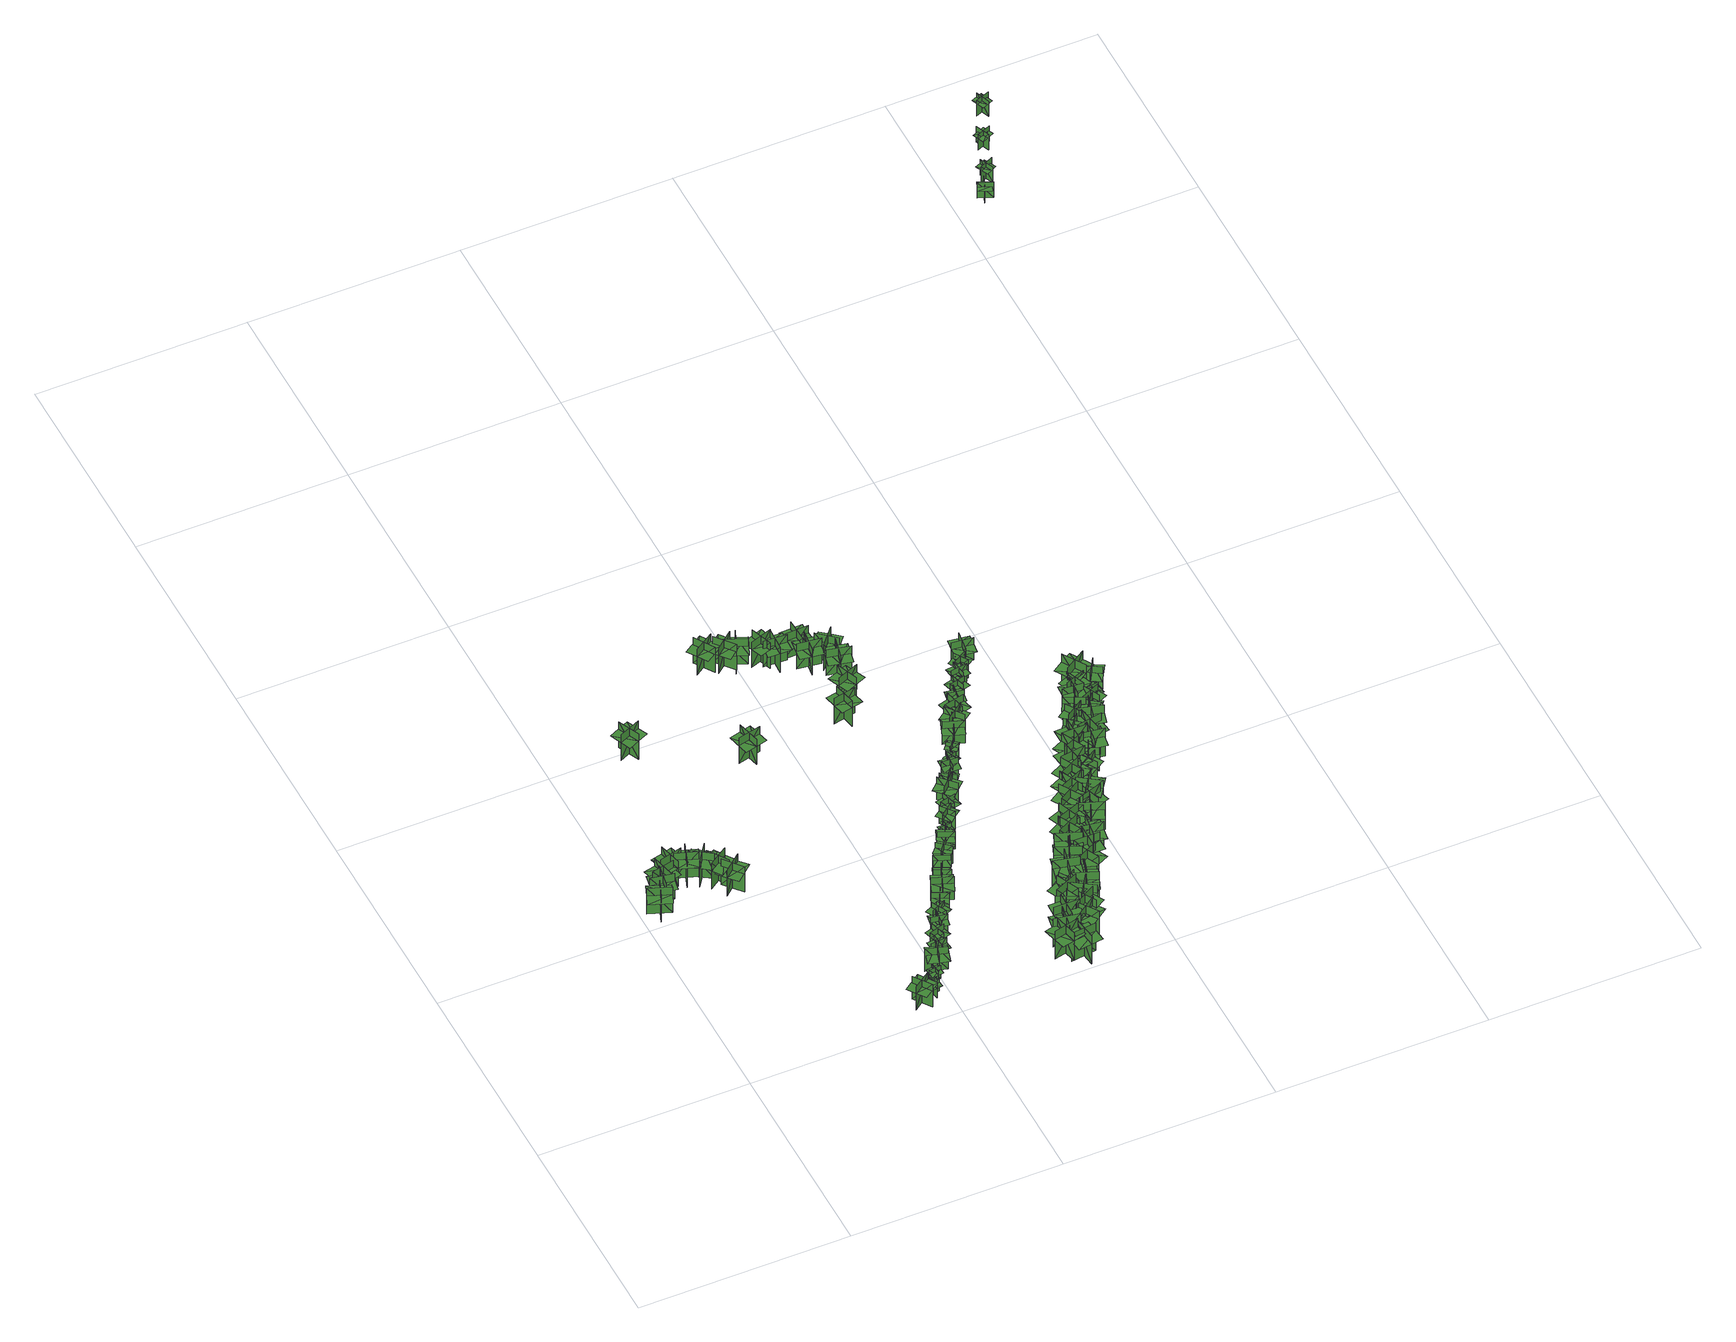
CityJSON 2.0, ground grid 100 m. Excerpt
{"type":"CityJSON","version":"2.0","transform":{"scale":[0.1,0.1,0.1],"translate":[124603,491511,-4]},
"CityObjects":{
"tree1":{"type":"SolitaryVegetationObject","geometry":[{"type":"MultiSurface","lod":"1","boundaries":[[[0,1,2]],[[0,2,3]],[[4,5,6]],[[4,6,7]],[[8,9,10]],[[8,10,11]],[[8,11,12]],[[8,12,13]]]}]},
"tree2":{"type":"SolitaryVegetationObject","geometry":[{"type":"MultiSurface","lod":"1","boundaries":[[[14,15,16]],[[14,16,17]],[[18,19,20]],[[18,20,21]],[[22,23,24]],[[22,24,25]],[[22,25,26]],[[22,26,27]]]}]},
"tree3":{"type":"SolitaryVegetationObject","geometry":[{"type":"MultiSurface","lod":"1","boundaries":[[[28,29,30]],[[28,30,31]],[[32,33,34]],[[32,34,35]],[[36,37,38]],[[36,38,39]],[[36,39,40]],[[36,40,41]]]}]},
"tree4":{"type":"SolitaryVegetationObject","geometry":[{"type":"MultiSurface","lod":"1","boundaries":[[[42,43,44]],[[42,44,45]],[[46,47,48]],[[46,48,49]],[[50,51,52]],[[50,52,53]],[[50,53,54]],[[50,54,55]]]}]},
"tree5":{"type":"SolitaryVegetationObject","geometry":[{"type":"MultiSurface","lod":"1","boundaries":[[[56,57,58]],[[56,58,59]],[[60,61,62]],[[60,62,63]],[[64,65,66]],[[64,66,67]],[[64,67,68]],[[64,68,69]]]}]},
"tree6":{"type":"SolitaryVegetationObject","geometry":[{"type":"MultiSurface","lod":"1","boundaries":[[[70,71,72]],[[70,72,73]],[[74,75,76]],[[74,76,77]],[[78,79,80]],[[78,80,81]],[[78,81,82]],[[78,82,83]]]}]},
"tree7":{"type":"SolitaryVegetationObject","geometry":[{"type":"MultiSurface","lod":"1","boundaries":[[[84,85,86]],[[84,86,87]],[[88,89,90]],[[88,90,91]],[[92,93,94]],[[92,94,95]],[[92,95,96]],[[92,96,97]]]}]},
"tree8":{"type":"SolitaryVegetationObject","geometry":[{"type":"MultiSurface","lod":"1","boundaries":[[[98,99,100]],[[98,100,101]],[[102,103,104]],[[102,104,105]],[[106,107,108]],[[106,108,109]],[[106,109,110]],[[106,110,111]]]}]},
"tree9":{"type":"SolitaryVegetationObject","geometry":[{"type":"MultiSurface","lod":"1","boundaries":[[[112,113,114]],[[112,114,115]],[[116,117,118]],[[116,118,119]],[[120,121,122]],[[120,122,123]],[[120,123,124]],[[120,124,125]]]}]},
"tree10":{"type":"SolitaryVegetationObject","geometry":[{"type":"MultiSurface","lod":"1","boundaries":[[[126,127,128]],[[126,128,129]],[[130,131,132]],[[130,132,133]],[[134,135,136]],[[134,136,137]],[[134,137,138]],[[134,138,139]]]}]},
"tree11":{"type":"SolitaryVegetationObject","geometry":[{"type":"MultiSurface","lod":"1","boundaries":[[[140,141,142]],[[140,142,143]],[[144,145,146]],[[144,146,147]],[[148,149,150]],[[148,150,151]],[[148,151,152]],[[148,152,153]]]}]},
"tree12":{"type":"SolitaryVegetationObject","geometry":[{"type":"MultiSurface","lod":"1","boundaries":[[[154,155,156]],[[154,156,157]],[[158,159,160]],[[158,160,161]],[[162,163,164]],[[162,164,165]],[[162,165,166]],[[162,166,167]]]}]},
"tree13":{"type":"SolitaryVegetationObject","geometry":[{"type":"MultiSurface","lod":"1","boundaries":[[[168,169,170]],[[168,170,171]],[[172,173,174]],[[172,174,175]],[[176,177,178]],[[176,178,179]],[[176,179,180]],[[176,180,181]]]}]},
"tree14":{"type":"SolitaryVegetationObject","geometry":[{"type":"MultiSurface","lod":"1","boundaries":[[[182,183,184]],[[182,184,185]],[[186,187,188]],[[186,188,189]],[[190,191,192]],[[190,192,193]],[[190,193,194]],[[190,194,195]]]}]},
"tree15":{"type":"SolitaryVegetationObject","geometry":[{"type":"MultiSurface","lod":"1","boundaries":[[[196,197,198]],[[196,198,199]],[[200,201,202]],[[200,202,203]],[[204,205,206]],[[204,206,207]],[[204,207,208]],[[204,208,209]]]}]},
"tree16":{"type":"SolitaryVegetationObject","geometry":[{"type":"MultiSurface","lod":"1","boundaries":[[[210,211,212]],[[210,212,213]],[[214,215,216]],[[214,216,217]],[[218,219,220]],[[218,220,221]],[[218,221,222]],[[218,222,223]]]}]},
"tree17":{"type":"SolitaryVegetationObject","geometry":[{"type":"MultiSurface","lod":"1","boundaries":[[[224,225,226]],[[224,226,227]],[[228,229,230]],[[228,230,231]],[[232,233,234]],[[232,234,235]],[[232,235,236]],[[232,236,237]]]}]},
"tree18":{"type":"SolitaryVegetationObject","geometry":[{"type":"MultiSurface","lod":"1","boundaries":[[[238,239,240]],[[238,240,241]],[[242,243,244]],[[242,244,245]],[[246,247,248]],[[246,248,249]],[[246,249,250]],[[246,250,251]]]}]},
"tree19":{"type":"SolitaryVegetationObject","geometry":[{"type":"MultiSurface","lod":"1","boundaries":[[[252,253,254]],[[252,254,255]],[[256,257,258]],[[256,258,259]],[[260,261,262]],[[260,262,263]],[[260,263,264]],[[260,264,265]]]}]},
"tree20":{"type":"SolitaryVegetationObject","geometry":[{"type":"MultiSurface","lod":"1","boundaries":[[[266,267,268]],[[266,268,269]],[[270,271,272]],[[270,272,273]],[[274,275,276]],[[274,276,277]],[[274,277,278]],[[274,278,279]]]}]},
"tree21":{"type":"SolitaryVegetationObject","geometry":[{"type":"MultiSurface","lod":"1","boundaries":[[[280,281,282]],[[280,282,283]],[[284,285,286]],[[284,286,287]],[[288,289,290]],[[288,290,291]],[[288,291,292]],[[288,292,293]]]}]},
"tree22":{"type":"SolitaryVegetationObject","geometry":[{"type":"MultiSurface","lod":"1","boundaries":[[[294,295,296]],[[294,296,297]],[[298,299,300]],[[298,300,301]],[[302,303,304]],[[302,304,305]],[[302,305,306]],[[302,306,307]]]}]},
"tree23":{"type":"SolitaryVegetationObject","geometry":[{"type":"MultiSurface","lod":"1","boundaries":[[[308,309,310]],[[308,310,311]],[[312,313,314]],[[312,314,315]],[[316,317,318]],[[316,318,319]],[[316,319,320]],[[316,320,321]]]}]},
"tree24":{"type":"SolitaryVegetationObject","geometry":[{"type":"MultiSurface","lod":"1","boundaries":[[[322,323,324]],[[322,324,325]],[[326,327,328]],[[326,328,329]],[[330,331,332]],[[330,332,333]],[[330,333,334]],[[330,334,335]]]}]},
"tree25":{"type":"SolitaryVegetationObject","geometry":[{"type":"MultiSurface","lod":"1","boundaries":[[[336,337,338]],[[336,338,339]],[[340,341,342]],[[340,342,343]],[[344,345,346]],[[344,346,347]],[[344,347,348]],[[344,348,349]]]}]},
"tree26":{"type":"SolitaryVegetationObject","geometry":[{"type":"MultiSurface","lod":"1","boundaries":[[[350,351,352]],[[350,352,353]],[[354,355,356]],[[354,356,357]],[[358,359,360]],[[358,360,361]],[[358,361,362]],[[358,362,363]]]}]},
"tree27":{"type":"SolitaryVegetationObject","geometry":[{"type":"MultiSurface","lod":"1","boundaries":[[[364,365,366]],[[364,366,367]],[[368,369,370]],[[368,370,371]],[[372,373,374]],[[372,374,375]],[[372,375,376]],[[372,376,377]]]}]},
"tree28":{"type":"SolitaryVegetationObject","geometry":[{"type":"MultiSurface","lod":"1","boundaries":[[[378,379,380]],[[378,380,381]],[[382,383,384]],[[382,384,385]],[[386,387,388]],[[386,388,389]],[[386,389,390]],[[386,390,391]]]}]},
"tree29":{"type":"SolitaryVegetationObject","geometry":[{"type":"MultiSurface","lod":"1","boundaries":[[[392,393,394]],[[392,394,395]],[[396,397,398]],[[396,398,399]],[[400,401,402]],[[400,402,403]],[[400,403,404]],[[400,404,405]]]}]},
"tree30":{"type":"SolitaryVegetationObject","geometry":[{"type":"MultiSurface","lod":"1","boundaries":[[[406,407,408]],[[406,408,409]],[[410,411,412]],[[410,412,413]],[[414,415,416]],[[414,416,417]],[[414,417,418]],[[414,418,419]]]}]},
"tree31":{"type":"SolitaryVegetationObject","geometry":[{"type":"MultiSurface","lod":"1","boundaries":[[[420,421,422]],[[420,422,423]],[[424,425,426]],[[424,426,427]],[[428,429,430]],[[428,430,431]],[[428,431,432]],[[428,432,433]]]}]},
"tree32":{"type":"SolitaryVegetationObject","geometry":[{"type":"MultiSurface","lod":"1","boundaries":[[[434,435,436]],[[434,436,437]],[[438,439,440]],[[438,440,441]],[[442,443,444]],[[442,444,445]],[[442,445,446]],[[442,446,447]]]}]},
"tree33":{"type":"SolitaryVegetationObject","geometry":[{"type":"MultiSurface","lod":"1","boundaries":[[[448,449,450]],[[448,450,451]],[[452,453,454]],[[452,454,455]],[[456,457,458]],[[456,458,459]],[[456,459,460]],[[456,460,461]]]}]},
"tree34":{"type":"SolitaryVegetationObject","geometry":[{"type":"MultiSurface","lod":"1","boundaries":[[[462,463,464]],[[462,464,465]],[[466,467,468]],[[466,468,469]],[[470,471,472]],[[470,472,473]],[[470,473,474]],[[470,474,475]]]}]},
"tree35":{"type":"SolitaryVegetationObject","geometry":[{"type":"MultiSurface","lod":"1","boundaries":[[[476,477,478]],[[476,478,479]],[[480,481,482]],[[480,482,483]],[[484,485,486]],[[484,486,487]],[[484,487,488]],[[484,488,489]]]}]},
"tree36":{"type":"SolitaryVegetationObject","geometry":[{"type":"MultiSurface","lod":"1","boundaries":[[[490,491,492]],[[490,492,493]],[[494,495,496]],[[494,496,497]],[[498,499,500]],[[498,500,501]],[[498,501,502]],[[498,502,503]]]}]},
"tree37":{"type":"SolitaryVegetationObject","geometry":[{"type":"MultiSurface","lod":"1","boundaries":[[[504,505,506]],[[504,506,507]],[[508,509,510]],[[508,510,511]],[[512,513,514]],[[512,514,515]],[[512,515,516]],[[512,516,517]]]}]},
"tree38":{"type":"SolitaryVegetationObject","geometry":[{"type":"MultiSurface","lod":"1","boundaries":[[[518,519,520]],[[518,520,521]],[[522,523,524]],[[522,524,525]],[[526,527,528]],[[526,528,529]],[[526,529,530]],[[526,530,531]]]}]},
"tree39":{"type":"SolitaryVegetationObject","geometry":[{"type":"MultiSurface","lod":"1","boundaries":[[[532,533,534]],[[532,534,535]],[[536,537,538]],[[536,538,539]],[[540,541,542]],[[540,542,543]],[[540,543,544]],[[540,544,545]]]}]},
"tree40":{"type":"SolitaryVegetationObject","geometry":[{"type":"MultiSurface","lod":"1","boundaries":[[[546,547,548]],[[546,548,549]],[[550,551,552]],[[550,552,553]],[[554,555,556]],[[554,556,557]],[[554,557,558]],[[554,558,559]]]}]},
"tree41":{"type":"SolitaryVegetationObject","geometry":[{"type":"MultiSurface","lod":"1","boundaries":[[[560,561,562]],[[560,562,563]],[[564,565,566]],[[564,566,567]],[[568,569,570]],[[568,570,571]],[[568,571,572]],[[568,572,573]]]}]},
"tree42":{"type":"SolitaryVegetationObject","geometry":[{"type":"MultiSurface","lod":"1","boundaries":[[[574,575,576]],[[574,576,577]],[[578,579,580]],[[578,580,581]],[[582,583,584]],[[582,584,585]],[[582,585,586]],[[582,586,587]]]}]},
"tree43":{"type":"SolitaryVegetationObject","geometry":[{"type":"MultiSurface","lod":"1","boundaries":[[[588,589,590]],[[588,590,591]],[[592,593,594]],[[592,594,595]],[[596,597,598]],[[596,598,599]],[[596,599,600]],[[596,600,601]]]}]},
"tree44":{"type":"SolitaryVegetationObject","geometry":[{"type":"MultiSurface","lod":"1","boundaries":[[[602,603,604]],[[602,604,605]],[[606,607,608]],[[606,608,609]],[[610,611,612]],[[610,612,613]],[[610,613,614]],[[610,614,615]]]}]},
"tree45":{"type":"SolitaryVegetationObject","geometry":[{"type":"MultiSurface","lod":"1","boundaries":[[[616,617,618]],[[616,618,619]],[[620,621,622]],[[620,622,623]],[[624,625,626]],[[624,626,627]],[[624,627,628]],[[624,628,629]]]}]},
"tree46":{"type":"SolitaryVegetationObject","geometry":[{"type":"MultiSurface","lod":"1","boundaries":[[[630,631,632]],[[630,632,633]],[[634,635,636]],[[634,636,637]],[[638,639,640]],[[638,640,641]],[[638,641,642]],[[638,642,643]]]}]},
"tree47":{"type":"SolitaryVegetationObject","geometry":[{"type":"MultiSurface","lod":"1","boundaries":[[[644,645,646]],[[644,646,647]],[[648,649,650]],[[648,650,651]],[[652,653,654]],[[652,654,655]],[[652,655,656]],[[652,656,657]]]}]},
"tree48":{"type":"SolitaryVegetationObject","geometry":[{"type":"MultiSurface","lod":"1","boundaries":[[[658,659,660]],[[658,660,661]],[[662,663,664]],[[662,664,665]],[[666,667,668]],[[666,668,669]],[[666,669,670]],[[666,670,671]]]}]},
"tree49":{"type":"SolitaryVegetationObject","geometry":[{"type":"MultiSurface","lod":"1","boundaries":[[[672,673,674]],[[672,674,675]],[[676,677,678]],[[676,678,679]],[[680,681,682]],[[680,682,683]],[[680,683,684]],[[680,684,685]]]}]},
"tree50":{"type":"SolitaryVegetationObject","geometry":[{"type":"MultiSurface","lod":"1","boundaries":[[[686,687,688]],[[686,688,689]],[[690,691,692]],[[690,692,693]],[[694,695,696]],[[694,696,697]],[[694,697,698]],[[694,698,699]]]}]},
"tree51":{"type":"SolitaryVegetationObject","geometry":[{"type":"MultiSurface","lod":"1","boundaries":[[[700,701,702]],[[700,702,703]],[[704,705,706]],[[704,706,707]],[[708,709,710]],[[708,710,711]],[[708,711,712]],[[708,712,713]]]}]},
"tree52":{"type":"SolitaryVegetationObject","geometry":[{"type":"MultiSurface","lod":"1","boundaries":[[[714,715,716]],[[714,716,717]],[[718,719,720]],[[718,720,721]],[[722,723,724]],[[722,724,725]],[[722,725,726]],[[722,726,727]]]}]},
"tree53":{"type":"SolitaryVegetationObject","geometry":[{"type":"MultiSurface","lod":"1","boundaries":[[[728,729,730]],[[728,730,731]],[[732,733,734]],[[732,734,735]],[[736,737,738]],[[736,738,739]],[[736,739,740]],[[736,740,741]]]}]},
"tree54":{"type":"SolitaryVegetationObject","geometry":[{"type":"MultiSurface","lod":"1","boundaries":[[[742,743,744]],[[742,744,745]],[[746,747,748]],[[746,748,749]],[[750,751,752]],[[750,752,753]],[[750,753,754]],[[750,754,755]]]}]},
"tree55":{"type":"SolitaryVegetationObject","geometry":[{"type":"MultiSurface","lod":"1","boundaries":[[[756,757,758]],[[756,758,759]],[[760,761,762]],[[760,762,763]],[[764,765,766]],[[764,766,767]],[[764,767,768]],[[764,768,769]]]}]},
"tree56":{"type":"SolitaryVegetationObject","geometry":[{"type":"MultiSurface","lod":"1","boundaries":[[[770,771,772]],[[770,772,773]],[[774,775,776]],[[774,776,777]],[[778,779,780]],[[778,780,781]],[[778,781,782]],[[778,782,783]]]}]},
"tree57":{"type":"SolitaryVegetationObject","geometry":[{"type":"MultiSurface","lod":"1","boundaries":[[[784,785,786]],[[784,786,787]],[[788,789,790]],[[788,790,791]],[[792,793,794]],[[792,794,795]],[[792,795,796]],[[792,796,797]]]}]},
"tree58":{"type":"SolitaryVegetationObject","geometry":[{"type":"MultiSurface","lod":"1","boundaries":[[[798,799,800]],[[798,800,801]],[[802,803,804]],[[802,804,805]],[[806,807,808]],[[806,808,809]],[[806,809,810]],[[806,810,811]]]}]},
"tree59":{"type":"SolitaryVegetationObject","geometry":[{"type":"MultiSurface","lod":"1","boundaries":[[[812,813,814]],[[812,814,815]],[[816,817,818]],[[816,818,819]],[[820,821,822]],[[820,822,823]],[[820,823,824]],[[820,824,825]]]}]},
"tree60":{"type":"SolitaryVegetationObject","geometry":[{"type":"MultiSurface","lod":"1","boundaries":[[[826,827,828]],[[826,828,829]],[[830,831,832]],[[830,832,833]],[[834,835,836]],[[834,836,837]],[[834,837,838]],[[834,838,839]]]}]},
"tree61":{"type":"SolitaryVegetationObject","geometry":[{"type":"MultiSurface","lod":"1","boundaries":[[[840,841,842]],[[840,842,843]],[[844,845,846]],[[844,846,847]],[[848,849,850]],[[848,850,851]],[[848,851,852]],[[848,852,853]]]}]},
"tree62":{"type":"SolitaryVegetationObject","geometry":[{"type":"MultiSurface","lod":"1","boundaries":[[[854,855,856]],[[854,856,857]],[[858,859,860]],[[858,860,861]],[[862,863,864]],[[862,864,865]],[[862,865,866]],[[862,866,867]]]}]},
"tree63":{"type":"SolitaryVegetationObject","geometry":[{"type":"MultiSurface","lod":"1","boundaries":[[[868,869,870]],[[868,870,871]],[[872,873,874]],[[872,874,875]],[[876,877,878]],[[876,878,879]],[[876,879,880]],[[876,880,881]]]}]},
"tree64":{"type":"SolitaryVegetationObject","geometry":[{"type":"MultiSurface","lod":"1","boundaries":[[[882,883,884]],[[882,884,885]],[[886,887,888]],[[886,888,889]],[[890,891,892]],[[890,892,893]],[[890,893,894]],[[890,894,895]]]}]},
"tree65":{"type":"SolitaryVegetationObject","geometry":[{"type":"MultiSurface","lod":"1","boundaries":[[[896,897,898]],[[896,898,899]],[[900,901,902]],[[900,902,903]],[[904,905,906]],[[904,906,907]],[[904,907,908]],[[904,908,909]]]}]},
"tree66":{"type":"SolitaryVegetationObject","geometry":[{"type":"MultiSurface","lod":"1","boundaries":[[[910,911,912]],[[910,912,913]],[[914,915,916]],[[914,916,917]],[[918,919,920]],[[918,920,921]],[[918,921,922]],[[918,922,923]]]}]},
"tree67":{"type":"SolitaryVegetationObject","geometry":[{"type":"MultiSurface","lod":"1","boundaries":[[[924,925,926]],[[924,926,927]],[[928,929,930]],[[928,930,931]],[[932,933,934]],[[932,934,935]],[[932,935,936]],[[932,936,937]]]}]},
"tree68":{"type":"SolitaryVegetationObject","geometry":[{"type":"MultiSurface","lod":"1","boundaries":[[[938,939,940]],[[938,940,941]],[[942,943,944]],[[942,944,945]],[[946,947,948]],[[946,948,949]],[[946,949,950]],[[946,950,951]]]}]},
"tree69":{"type":"SolitaryVegetationObject","geometry":[{"type":"MultiSurface","lod":"1","boundaries":[[[952,953,954]],[[952,954,955]],[[956,957,958]],[[956,958,959]],[[960,961,962]],[[960,962,963]],[[960,963,964]],[[960,964,965]]]}]},
"tree70":{"type":"SolitaryVegetationObject","geometry":[{"type":"MultiSurface","lod":"1","boundaries":[[[966,967,968]],[[966,968,969]],[[970,971,972]],[[970,972,973]],[[974,975,976]],[[974,976,977]],[[974,977,978]],[[974,978,979]]]}]},
"tree71":{"type":"SolitaryVegetationObject","geometry":[{"type":"MultiSurface","lod":"1","boundaries":[[[980,981,982]],[[980,982,983]],[[984,985,986]],[[984,986,987]],[[988,989,990]],[[988,990,991]],[[988,991,992]],[[988,992,993]]]}]},
"tree72":{"type":"SolitaryVegetationObject","geometry":[{"type":"MultiSurface","lod":"1","boundaries":[[[994,995,996]],[[994,996,997]],[[998,999,1000]],[[998,1000,1001]],[[1002,1003,1004]],[[1002,1004,1005]],[[1002,1005,1006]],[[1002,1006,1007]]]}]},
"tree73":{"type":"SolitaryVegetationObject","geometry":[{"type":"MultiSurface","lod":"1","boundaries":[[[1008,1009,1010]],[[1008,1010,1011]],[[1012,1013,1014]],[[1012,1014,1015]],[[1016,1017,1018]],[[1016,1018,1019]],[[1016,1019,1020]],[[1016,1020,1021]]]}]},
"tree74":{"type":"SolitaryVegetationObject","geometry":[{"type":"MultiSurface","lod":"1","boundaries":[[[1022,1023,1024]],[[1022,1024,1025]],[[1026,1027,1028]],[[1026,1028,1029]],[[1030,1031,1032]],[[1030,1032,1033]],[[1030,1033,1034]],[[1030,1034,1035]]]}]},
"tree75":{"type":"SolitaryVegetationObject","geometry":[{"type":"MultiSurface","lod":"1","boundaries":[[[1036,1037,1038]],[[1036,1038,1039]],[[1040,1041,1042]],[[1040,1042,1043]],[[1044,1045,1046]],[[1044,1046,1047]],[[1044,1047,1048]],[[1044,1048,1049]]]}]},
"tree76":{"type":"SolitaryVegetationObject","geometry":[{"type":"MultiSurface","lod":"1","boundaries":[[[1050,1051,1052]],[[1050,1052,1053]],[[1054,1055,1056]],[[1054,1056,1057]],[[1058,1059,1060]],[[1058,1060,1061]],[[1058,1061,1062]],[[1058,1062,1063]]]}]},
"tree77":{"type":"SolitaryVegetationObject","geometry":[{"type":"MultiSurface","lod":"1","boundaries":[[[1064,1065,1066]],[[1064,1066,1067]],[[1068,1069,1070]],[[1068,1070,1071]],[[1072,1073,1074]],[[1072,1074,1075]],[[1072,1075,1076]],[[1072,1076,1077]]]}]},
"tree78":{"type":"SolitaryVegetationObject","geometry":[{"type":"MultiSurface","lod":"1","boundaries":[[[1078,1079,1080]],[[1078,1080,1081]],[[1082,1083,1084]],[[1082,1084,1085]],[[1086,1087,1088]],[[1086,1088,1089]],[[1086,1089,1090]],[[1086,1090,1091]]]}]},
"tree79":{"type":"SolitaryVegetationObject","geometry":[{"type":"MultiSurface","lod":"1","boundaries":[[[1092,1093,1094]],[[1092,1094,1095]],[[1096,1097,1098]],[[1096,1098,1099]],[[1100,1101,1102]],[[1100,1102,1103]],[[1100,1103,1104]],[[1100,1104,1105]]]}]},
"tree80":{"type":"SolitaryVegetationObject","geometry":[{"type":"MultiSurface","lod":"1","boundaries":[[[1106,1107,1108]],[[1106,1108,1109]],[[1110,1111,1112]],[[1110,1112,1113]],[[1114,1115,1116]],[[1114,1116,1117]],[[1114,1117,1118]],[[1114,1118,1119]]]}]},
"tree81":{"type":"SolitaryVegetationObject","geometry":[{"type":"MultiSurface","lod":"1","boundaries":[[[1120,1121,1122]],[[1120,1122,1123]],[[1124,1125,1126]],[[1124,1126,1127]],[[1128,1129,1130]],[[1128,1130,1131]],[[1128,1131,1132]],[[1128,1132,1133]]]}]},
"tree82":{"type":"SolitaryVegetationObject","geometry":[{"type":"MultiSurface","lod":"1","boundaries":[[[1134,1135,1136]],[[1134,1136,1137]],[[1138,1139,1140]],[[1138,1140,1141]],[[1142,1143,1144]],[[1142,1144,1145]],[[1142,1145,1146]],[[1142,1146,1147]]]}]},
"tree83":{"type":"SolitaryVegetationObject","geometry":[{"type":"MultiSurface","lod":"1","boundaries":[[[1148,1149,1150]],[[1148,1150,1151]],[[1152,1153,1154]],[[1152,1154,1155]],[[1156,1157,1158]],[[1156,1158,1159]],[[1156,1159,1160]],[[1156,1160,1161]]]}]},
"tree84":{"type":"SolitaryVegetationObject","geometry":[{"type":"MultiSurface","lod":"1","boundaries":[[[1162,1163,1164]],[[1162,1164,1165]],[[1166,1167,1168]],[[1166,1168,1169]],[[1170,1171,1172]],[[1170,1172,1173]],[[1170,1173,1174]],[[1170,1174,1175]]]}]},
"tree85":{"type":"SolitaryVegetationObject","geometry":[{"type":"MultiSurface","lod":"1","boundaries":[[[1176,1177,1178]],[[1176,1178,1179]],[[1180,1181,1182]],[[1180,1182,1183]],[[1184,1185,1186]],[[1184,1186,1187]],[[1184,1187,1188]],[[1184,1188,1189]]]}]},
"tree86":{"type":"SolitaryVegetationObject","geometry":[{"type":"MultiSurface","lod":"1","boundaries":[[[1190,1191,1192]],[[1190,1192,1193]],[[1194,1195,1196]],[[1194,1196,1197]],[[1198,1199,1200]],[[1198,1200,1201]],[[1198,1201,1202]],[[1198,1202,1203]]]}]},
"tree87":{"type":"SolitaryVegetationObject","geometry":[{"type":"MultiSurface","lod":"1","boundaries":[[[1204,1205,1206]],[[1204,1206,1207]],[[1208,1209,1210]],[[1208,1210,1211]],[[1212,1213,1214]],[[1212,1214,1215]],[[1212,1215,1216]],[[1212,1216,1217]]]}]},
"tree88":{"type":"SolitaryVegetationObject","geometry":[{"type":"MultiSurface","lod":"1","boundaries":[[[1218,1219,1220]],[[1218,1220,1221]],[[1222,1223,1224]],[[1222,1224,1225]],[[1226,1227,1228]],[[1226,1228,1229]],[[1226,1229,1230]],[[1226,1230,1231]]]}]},
"tree89":{"type":"SolitaryVegetationObject","geometry":[{"type":"MultiSurface","lod":"1","boundaries":[[[1232,1233,1234]],[[1232,1234,1235]],[[1236,1237,1238]],[[1236,1238,1239]],[[1240,1241,1242]],[[1240,1242,1243]],[[1240,1243,1244]],[[1240,1244,1245]]]}]},
"tree90":{"type":"SolitaryVegetationObject","geometry":[{"type":"MultiSurface","lod":"1","boundaries":[[[1246,1247,1248]],[[1246,1248,1249]],[[1250,1251,1252]],[[1250,1252,1253]],[[1254,1255,1256]],[[1254,1256,1257]],[[1254,1257,1258]],[[1254,1258,1259]]]}]},
"tree91":{"type":"SolitaryVegetationObject","geometry":[{"type":"MultiSurface","lod":"1","boundaries":[[[1260,1261,1262]],[[1260,1262,1263]],[[1264,1265,1266]],[[1264,1266,1267]],[[1268,1269,1270]],[[1268,1270,1271]],[[1268,1271,1272]],[[1268,1272,1273]]]}]},
"tree92":{"type":"SolitaryVegetationObject","geometry":[{"type":"MultiSurface","lod":"1","boundaries":[[[1274,1275,1276]],[[1274,1276,1277]],[[1278,1279,1280]],[[1278,1280,1281]],[[1282,1283,1284]],[[1282,1284,1285]],[[1282,1285,1286]],[[1282,1286,1287]]]}]},
"tree93":{"type":"SolitaryVegetationObject","geometry":[{"type":"MultiSurface","lod":"1","boundaries":[[[1288,1289,1290]],[[1288,1290,1291]],[[1292,1293,1294]],[[1292,1294,1295]],[[1296,1297,1298]],[[1296,1298,1299]],[[1296,1299,1300]],[[1296,1300,1301]]]}]},
"tree94":{"type":"SolitaryVegetationObject","geometry":[{"type":"MultiSurface","lod":"1","boundaries":[[[1302,1303,1304]],[[1302,1304,1305]],[[1306,1307,1308]],[[1306,1308,1309]],[[1310,1311,1312]],[[1310,1312,1313]],[[1310,1313,1314]],[[1310,1314,1315]]]}]},
"tree95":{"type":"SolitaryVegetationObject","geometry":[{"type":"MultiSurface","lod":"1","boundaries":[[[1316,1317,1318]],[[1316,1318,1319]],[[1320,1321,1322]],[[1320,1322,1323]],[[1324,1325,1326]],[[1324,1326,1327]],[[1324,1327,1328]],[[1324,1328,1329]]]}]},
"tree96":{"type":"SolitaryVegetationObject","geometry":[{"type":"MultiSurface","lod":"1","boundaries":[[[1330,1331,1332]],[[1330,1332,1333]],[[1334,1335,1336]],[[1334,1336,1337]],[[1338,1339,1340]],[[1338,1340,1341]],[[1338,1341,1342]],[[1338,1342,1343]]]}]},
"tree97":{"type":"SolitaryVegetationObject","geometry":[{"type":"MultiSurface","lod":"1","boundaries":[[[1344,1345,1346]],[[1344,1346,1347]],[[1348,1349,1350]],[[1348,1350,1351]],[[1352,1353,1354]],[[1352,1354,1355]],[[1352,1356,1357]],[[1352,1357,1353]]]}]},
"tree98":{"type":"SolitaryVegetationObject","geometry":[{"type":"MultiSurface","lod":"1","boundaries":[[[1358,1359,1360]],[[1358,1360,1361]],[[1362,1363,1364]],[[1362,1364,1365]],[[1366,1367,1368]],[[1366,1368,1369]],[[1366,1370,1371]],[[1366,1371,1367]]]}]},
"tree99":{"type":"SolitaryVegetationObject","geometry":[{"type":"MultiSurface","lod":"1","boundaries":[[[1372,1373,1374]],[[1372,1374,1375]],[[1376,1377,1378]],[[1376,1378,1379]],[[1380,1381,1382]],[[1380,1382,1383]],[[1380,1384,1385]],[[1380,1385,1381]]]}]},
"tree100":{"type":"SolitaryVegetationObject","geometry":[{"type":"MultiSurface","lod":"1","boundaries":[[[1386,1387,1388]],[[1386,1388,1389]],[[1390,1391,1392]],[[1390,1392,1393]],[[1394,1395,1396]],[[1394,1396,1397]],[[1394,1398,1399]],[[1394,1399,1395]]]}]}
},
"vertices":[
[61,1015,23],[102,1118,23],[102,1118,177],[61,1015,177],[129,1044,23],[26,1084,23],[26,1084,177],[129,1044,177],[129,1044,134],[149,1095,134],[46,1136,134],[26,1084,134],[5,1033,134],[108,992,134],
[111,1071,24],[131,1180,24],[131,1180,178],[111,1071,178],[172,1112,24],[63,1132,24],[63,1132,178],[172,1112,178],[172,1112,135],[182,1167,135],[73,1187,135],[63,1132,135],[53,1078,135],[162,1058,135],
[158,1122,24],[133,1230,24],[133,1230,178],[158,1122,178],[198,1185,24],[90,1160,24],[90,1160,178],[198,1185,178],[198,1185,135],[185,1238,135],[77,1214,135],[90,1160,135],[102,1106,135],[210,1131,135],
[151,1208,26],[258,1236,26],[258,1236,180],[151,1208,180],[215,1170,26],[187,1277,26],[187,1277,180],[215,1170,180],[215,1170,137],[268,1184,137],[240,1291,137],[187,1277,137],[133,1263,137],[161,1156,137],
[285,1254,25],[249,1150,25],[249,1150,178],[285,1254,178],[219,1222,25],[323,1186,25],[323,1186,178],[219,1222,178],[219,1222,135],[201,1170,135],[305,1134,135],[323,1186,135],[341,1239,135],[237,1275,135],
[374,1149,24],[282,1212,24],[282,1212,178],[374,1149,178],[361,1222,24],[298,1131,24],[298,1131,178],[361,1222,178],[361,1222,135],[315,1253,135],[252,1162,135],[298,1131,135],[343,1099,135],[406,1190,135],
[416,1090,21],[355,1182,21],[355,1182,175],[416,1090,175],[431,1162,21],[339,1101,21],[339,1101,175],[431,1162,175],[431,1162,132],[400,1208,132],[308,1147,132],[339,1101,132],[369,1055,132],[461,1116,132],
[388,1109,20],[460,1025,20],[460,1025,174],[388,1109,174],[382,1036,20],[465,1108,20],[465,1108,174],[382,1036,174],[382,1036,131],[418,994,131],[502,1066,131],[465,1108,131],[429,1150,131],[346,1078,131],
[820,123,47],[878,42,47],[878,42,185],[820,123,185],[809,57,47],[890,116,47],[890,116,185],[809,57,185],[809,57,147],[838,17,147],[919,75,147],[890,116,147],[861,156,147],[780,98,147],
[911,138,48],[919,83,48],[919,83,125],[911,138,125],[889,108,48],[944,116,48],[944,116,125],[889,108,125],[889,108,104],[893,81,104],[947,88,104],[944,116,104],[940,143,104],[885,136,104],
[316,1948,30],[417,1993,30],[417,1993,184],[316,1948,184],[385,1921,30],[339,2022,30],[339,2022,184],[385,1921,184],[385,1921,141],[435,1944,141],[390,2045,141],[339,2022,141],[289,1999,141],[334,1898,141],
[958,153,49],[952,208,49],[952,208,126],[958,153,126],[981,181,49],[926,176,49],[926,176,126],[981,181,126],[981,181,105],[979,209,105],[924,203,105],[926,176,105],[929,148,105],[984,154,105],
[1034,218,47],[939,247,47],[939,247,185],[1034,218,185],[1003,276,47],[975,181,47],[975,181,185],[1003,276,185],[1003,276,146],[956,291,146],[927,196,146],[975,181,146],[1022,167,146],[1051,262,146],
[1022,328,47],[1027,251,47],[1027,251,155],[1022,328,155],[988,290,47],[1065,295,47],[1065,295,155],[988,290,155],[988,290,125],[990,251,125],[1067,256,125],[1065,295,125],[1062,333,125],[985,328,125],
[1087,373,46],[1013,350,46],[1013,350,154],[1087,373,154],[1042,397,46],[1064,323,46],[1064,323,154],[1042,397,154],[1042,397,124],[1005,386,124],[1027,312,124],[1064,323,124],[1101,334,124],[1079,408,124],
[1053,433,45],[1129,422,45],[1129,422,153],[1053,433,153],[1083,391,45],[1094,468,45],[1094,468,153],[1083,391,153],[1083,391,123],[1122,386,123],[1133,463,123],[1094,468,123],[1056,474,123],[1045,397,123],
[1097,514,45],[1132,445,45],[1132,445,152],[1097,514,152],[1081,465,45],[1150,500,45],[1150,500,152],[1081,465,152],[1081,465,122],[1099,431,122],[1168,466,122],[1150,500,122],[1132,535,122],[1063,500,122],
[1168,581,45],[1133,512,45],[1133,512,153],[1168,581,153],[1119,565,45],[1188,530,45],[1188,530,153],[1119,565,153],[1119,565,123],[1102,531,123],[1171,496,123],[1188,530,123],[1206,565,123],[1137,600,123],
[763,1721,26],[871,1747,26],[871,1747,180],[763,1721,180],[826,1682,26],[800,1790,26],[800,1790,180],[826,1682,180],[826,1682,137],[879,1695,137],[854,1803,137],[800,1790,137],[746,1777,137],[772,1669,137],
[1204,647,44],[1167,554,44],[1167,554,182],[1204,647,182],[1143,621,44],[1236,584,44],[1236,584,182],[1143,621,182],[1143,621,144],[1125,575,144],[1217,538,144],[1236,584,144],[1254,630,144],[1162,667,144],
[1185,684,45],[1257,654,45],[1257,654,153],[1185,684,153],[1204,636,45],[1234,708,45],[1234,708,153],[1204,636,153],[1204,636,122],[1240,621,122],[1270,693,122],[1234,708,122],[1198,723,122],[1169,651,122],
[1290,732,45],[1219,764,45],[1219,764,153],[1290,732,153],[1272,780,45],[1240,710,45],[1240,710,153],[1272,780,153],[1272,780,123],[1237,797,123],[1204,726,123],[1240,710,123],[1275,694,123],[1307,764,123],
[1314,834,44],[1265,774,44],[1265,774,151],[1314,834,151],[1263,829,44],[1322,780,44],[1322,780,151],[1263,829,151],[1263,829,121],[1238,800,121],[1298,750,121],[1322,780,121],[1347,810,121],[1287,859,121],
[842,2346,24],[902,2253,24],[902,2253,178],[842,2346,178],[826,2274,24],[919,2334,24],[919,2334,178],[826,2274,178],[826,2274,135],[856,2227,135],[949,2287,135],[919,2334,135],[889,2380,135],[796,2320,135],
[1478,91,31],[1597,119,31],[1597,119,200],[1478,91,200],[1547,48,31],[1519,166,31],[1519,166,200],[1547,48,200],[1547,48,152],[1607,63,152],[1578,181,152],[1519,166,152],[1460,152,152],[1488,34,152],
[1296,881,44],[1367,852,44],[1367,852,152],[1296,881,152],[1315,834,44],[1345,905,44],[1345,905,152],[1315,834,152],[1315,834,122],[1351,819,122],[1381,891,122],[1345,905,122],[1309,920,122],[1279,848,122],
[1502,162,28],[1622,141,28],[1622,141,198],[1502,162,198],[1548,95,28],[1569,215,28],[1569,215,198],[1548,95,198],[1548,95,150],[1608,85,150],[1629,204,150],[1569,215,150],[1509,226,150],[1488,106,150],
[1614,18,10],[1599,139,10],[1599,139,179],[1614,18,179],[1664,82,10],[1544,67,10],[1544,67,179],[1664,82,179],[1664,82,132],[1657,142,132],[1536,127,132],[1544,67,132],[1551,6,132],[1672,22,132],
[920,2316,23],[991,2231,23],[991,2231,177],[920,2316,177],[913,2243,23],[998,2313,23],[998,2313,177],[913,2243,177],[913,2243,134],[949,2200,134],[1034,2271,134],[998,2313,134],[963,2356,134],[878,2285,134],
[1387,931,45],[1332,928,45],[1332,928,122],[1387,931,122],[1360,955,45],[1362,900,45],[1362,900,122],[1360,955,122],[1360,955,100],[1332,954,100],[1335,899,100],[1362,900,100],[1390,902,100],[1387,957,100],
[1592,279,31],[1590,157,31],[1590,157,200],[1592,279,200],[1533,223,31],[1655,221,31],[1655,221,200],[1533,223,200],[1533,223,153],[1532,162,153],[1654,160,153],[1655,221,153],[1656,282,153],[1535,284,153],
[1050,2241,23],[948,2284,23],[948,2284,177],[1050,2241,177],[1023,2309,23],[979,2208,23],[979,2208,177],[1023,2309,177],[1023,2309,134],[972,2331,134],[928,2229,134],[979,2208,134],[1030,2186,134],[1074,2288,134],
[1422,1013,43],[1362,964,43],[1362,964,151],[1422,1013,151],[1371,1019,43],[1419,959,43],[1419,959,151],[1371,1019,151],[1371,1019,121],[1341,995,121],[1389,934,121],[1419,959,121],[1450,983,121],[1401,1043,121],
[1642,325,33],[1597,236,33],[1597,236,172],[1642,325,172],[1579,305,33],[1668,260,33],[1668,260,172],[1579,305,172],[1579,305,133],[1557,260,133],[1646,216,133],[1668,260,133],[1690,305,133],[1601,349,133],
[1635,237,10],[1706,138,10],[1706,138,180],[1635,237,180],[1622,157,10],[1721,228,10],[1721,228,180],[1622,157,180],[1622,157,132],[1658,108,132],[1756,179,132],[1721,228,132],[1685,278,132],[1586,206,132],
[1462,1055,43],[1386,1037,43],[1386,1037,150],[1462,1055,150],[1418,1082,43],[1436,1007,43],[1436,1007,150],[1418,1082,150],[1418,1082,120],[1380,1073,120],[1398,998,120],[1436,1007,120],[1474,1016,120],[1456,1091,120],
[1701,359,32],[1589,309,32],[1589,309,202],[1701,359,202],[1625,388,32],[1675,277,32],[1675,277,202],[1625,388,202],[1625,388,154],[1570,364,154],[1619,253,154],[1675,277,154],[1730,302,154],[1681,413,154],
[1723,203,12],[1661,308,12],[1661,308,181],[1723,203,181],[1743,281,12],[1638,219,12],[1638,219,181],[1743,281,181],[1743,281,134],[1712,334,134],[1607,272,134],[1638,219,134],[1669,167,134],[1774,229,134],
[1088,2281,22],[1125,2177,22],[1125,2177,176],[1088,2281,176],[1056,2215,22],[1160,2252,22],[1160,2252,176],[1056,2215,176],[1056,2215,133],[1075,2163,133],[1179,2200,133],[1160,2252,133],[1142,2304,133],[1037,2267,133],
[1425,1085,41],[1497,1154,41],[1497,1154,179],[1425,1085,179],[1491,1083,41],[1423,1155,41],[1423,1155,179],[1491,1083,179],[1491,1083,140],[1527,1117,140],[1459,1189,140],[1423,1155,140],[1387,1120,140],[1456,1049,140],
[1718,414,33],[1636,358,33],[1636,358,171],[1718,414,171],[1653,427,33],[1709,344,33],[1709,344,171],[1653,427,171],[1653,427,133],[1612,399,133],[1668,316,133],[1709,344,133],[1750,372,133],[1694,455,133],
[1764,280,13],[1663,347,13],[1663,347,182],[1764,280,182],[1749,359,13],[1681,258,13],[1681,258,182],[1749,359,182],[1749,359,135],[1698,393,135],[1631,291,135],[1681,258,135],[1732,224,135],[1799,326,135],
[1156,2247,22],[1152,2137,22],[1152,2137,176],[1156,2247,176],[1102,2198,22],[1212,2193,22],[1212,2193,176],[1102,2198,176],[1102,2198,133],[1099,2142,133],[1210,2138,133],[1212,2193,133],[1214,2248,133],[1104,2253,133],
[1273,1830,16],[1295,1722,16],[1295,1722,170],[1273,1830,170],[1232,1769,16],[1340,1791,16],[1340,1791,170],[1232,1769,170],[1232,1769,127],[1243,1715,127],[1351,1737,127],[1340,1791,127],[1330,1845,127],[1221,1824,127],
[1520,1154,41],[1455,1197,41],[1455,1197,149],[1520,1154,149],[1510,1205,41],[1467,1140,41],[1467,1140,149],[1510,1205,149],[1510,1205,118],[1478,1226,118],[1435,1162,118],[1467,1140,118],[1499,1119,118],[1542,1183,118],
[1765,448,29],[1646,477,29],[1646,477,198],[1765,448,198],[1723,518,29],[1694,399,29],[1694,399,198],[1723,518,198],[1723,518,151],[1664,532,151],[1635,414,151],[1694,399,151],[1753,385,151],[1782,503,151],
[1734,318,12],[1778,431,12],[1778,431,181],[1734,318,181],[1808,350,12],[1695,394,12],[1695,394,181],[1808,350,181],[1808,350,134],[1830,407,134],[1717,451,134],[1695,394,134],[1673,337,134],[1786,293,134],
[1726,474,25],[1772,586,25],[1772,586,194],[1726,474,194],[1801,505,25],[1688,551,25],[1688,551,194],[1801,505,194],[1801,505,146],[1824,561,146],[1711,607,146],[1688,551,146],[1665,495,146],[1778,448,146],
[1527,1212,42],[1534,1289,42],[1534,1289,149],[1527,1212,149],[1567,1245,42],[1490,1252,42],[1490,1252,149],[1567,1245,149],[1567,1245,119],[1570,1283,119],[1493,1290,119],[1490,1252,119],[1486,1213,119],[1563,1206,119],
[1825,413,10],[1730,442,10],[1730,442,149],[1825,413,149],[1795,472,10],[1765,377,10],[1765,377,149],[1795,472,149],[1795,472,110],[1747,487,110],[1718,391,110],[1765,377,110],[1813,362,110],[1842,457,110],
[1299,1863,24],[1401,1905,24],[1401,1905,178],[1299,1863,178],[1367,1834,24],[1324,1936,24],[1324,1936,178],[1367,1834,178],[1367,1834,135],[1418,1856,135],[1375,1958,135],[1324,1936,135],[1273,1915,135],[1316,1813,135],
[1226,2127,21],[1336,2112,21],[1336,2112,174],[1226,2127,174],[1270,2068,21],[1285,2178,21],[1285,2178,174],[1270,2068,174],[1270,2068,131],[1325,2060,131],[1340,2170,131],[1285,2178,131],[1230,2185,131],[1215,2076,131],
[1257,2256,20],[1261,2145,20],[1261,2145,174],[1257,2256,174],[1207,2202,20],[1317,2206,20],[1317,2206,174],[1207,2202,174],[1207,2202,130],[1209,2146,130],[1319,2151,130],[1317,2206,130],[1315,2261,130],[1204,2257,130],
[1585,1308,43],[1533,1289,43],[1533,1289,120],[1585,1308,120],[1551,1324,43],[1571,1272,43],[1571,1272,120],[1551,1324,120],[1551,1324,98],[1526,1314,98],[1545,1262,98],[1571,1272,98],[1597,1282,98],[1577,1334,98],
[1764,545,26],[1808,659,26],[1808,659,195],[1764,545,195],[1838,578,26],[1725,622,26],[1725,622,195],[1838,578,195],[1838,578,148],[1860,635,148],[1746,678,148],[1725,622,148],[1703,565,148],[1816,521,148],
[1869,518,5],[1760,464,5],[1760,464,175],[1869,518,175],[1792,544,5],[1846,435,5],[1846,435,175],[1792,544,175],[1792,544,127],[1738,517,127],[1791,408,127],[1846,435,127],[1901,462,127],[1847,571,127],
[1325,2043,17],[1433,2020,17],[1433,2020,171],[1325,2043,171],[1364,1981,17],[1388,2089,17],[1388,2089,171],[1364,1981,171],[1364,1981,127],[1418,1969,127],[1442,2077,127],[1388,2089,127],[1334,2101,127],[1310,1993,127],
[1407,2087,15],[1322,2158,15],[1322,2158,169],[1407,2087,169],[1401,2160,15],[1329,2076,15],[1329,2076,169],[1401,2160,169],[1401,2160,126],[1358,2196,126],[1287,2112,126],[1329,2076,126],[1372,2040,126],[1443,2125,126],
[1572,1377,43],[1616,1343,43],[1616,1343,120],[1572,1377,120],[1577,1340,43],[1611,1384,43],[1611,1384,120],[1577,1340,120],[1577,1340,99],[1599,1323,99],[1633,1367,99],[1611,1384,99],[1589,1401,99],[1555,1357,99],
[1861,682,29],[1752,627,29],[1752,627,198],[1861,682,198],[1784,708,29],[1839,599,29],[1839,599,198],[1784,708,198],[1784,708,150],[1730,680,150],[1784,572,150],[1839,599,150],[1893,626,150],[1838,735,150],
[1853,508,7],[1854,630,7],[1854,630,177],[1853,508,177],[1911,564,7],[1789,566,7],[1789,566,177],[1911,564,177],[1911,564,129],[1912,625,129],[1790,627,129],[1789,566,129],[1789,505,129],[1910,504,129],
[1584,1441,40],[1678,1407,40],[1678,1407,178],[1584,1441,178],[1612,1381,40],[1646,1475,40],[1646,1475,178],[1612,1381,178],[1612,1381,139],[1659,1364,139],[1692,1458,139],[1646,1475,139],[1599,1492,139],[1565,1398,139],
[1895,742,26],[1781,699,26],[1781,699,196],[1895,742,196],[1821,776,26],[1864,662,26],[1864,662,196],[1821,776,196],[1821,776,148],[1764,754,148],[1807,641,148],[1864,662,148],[1921,683,148],[1878,797,148],
[1897,677,9],[1879,557,9],[1879,557,179],[1897,677,179],[1831,629,9],[1952,612,9],[1952,612,179],[1831,629,179],[1831,629,131],[1823,569,131],[1943,551,131],[1952,612,131],[1961,672,131],[1840,689,131],
[1625,1451,39],[1704,1511,39],[1704,1511,177],[1625,1451,177],[1690,1442,39],[1630,1521,39],[1630,1521,177],[1690,1442,177],[1690,1442,139],[1730,1472,139],[1670,1551,139],[1630,1521,139],[1591,1491,139],[1651,1412,139],
[1831,794,25],[1921,751,25],[1921,751,164],[1831,794,164],[1853,731,25],[1895,821,25],[1895,821,164],[1853,731,164],[1853,731,125],[1898,710,125],[1940,800,125],[1895,821,125],[1850,842,125],[1808,752,125],
[1947,861,24],[1843,798,24],[1843,798,193],[1947,861,193],[1869,881,24],[1932,776,24],[1932,776,193],[1869,881,193],[1869,881,146],[1817,849,146],[1880,745,146],[1932,776,146],[1984,808,146],[1921,912,146],
[1735,1550,39],[1638,1527,39],[1638,1527,177],[1735,1550,177],[1679,1585,39],[1702,1488,39],[1702,1488,177],[1679,1585,177],[1679,1585,138],[1630,1573,138],[1653,1476,138],[1702,1488,138],[1750,1500,138],[1727,1596,138],
[1898,765,5],[2011,720,5],[2011,720,174],[1898,765,174],[1930,691,5],[1975,804,5],[1975,804,174],[1930,691,174],[1930,691,127],[1986,668,127],[2032,781,127],[1975,804,127],[1919,826,127],[1873,713,127],
[1882,868,25],[1991,920,25],[1991,920,194],[1882,868,194],[1958,840,25],[1905,950,25],[1905,950,194],[1958,840,194],[1958,840,147],[2013,867,147],[1960,976,147],[1905,950,147],[1851,924,147],[1903,814,147],
[1720,1569,40],[1734,1646,40],[1734,1646,147],[1720,1569,147],[1763,1599,40],[1686,1612,40],[1686,1612,147],[1763,1599,147],[1763,1599,117],[1769,1637,117],[1693,1650,117],[1686,1612,117],[1680,1574,117],[1756,1561,117],
[1919,787,7],[2035,823,7],[2035,823,177],[1919,787,177],[1991,749,7],[1954,865,7],[1954,865,177],[1991,749,177],[1991,749,129],[2049,767,129],[2012,883,129],[1954,865,129],[1896,846,129],[1933,730,129],
[2020,994,26],[1911,938,26],[1911,938,195],[2020,994,195],[1943,1019,26],[1998,911,26],[1998,911,195],[1943,1019,195],[1943,1019,148],[1888,991,148],[1944,883,148],[1998,911,148],[2052,939,148],[1997,1047,148],
[1773,1630,39],[1751,1705,39],[1751,1705,147],[1773,1630,147],[1798,1675,39],[1724,1654,39],[1724,1654,147],[1798,1675,147],[1798,1675,117],[1787,1712,117],[1713,1691,117],[1724,1654,117],[1735,1617,117],[1809,1638,117],
[2035,918,9],[1965,818,9],[1965,818,178],[2035,918,178],[1955,904,9],[2055,834,9],[2055,834,178],[1955,904,178],[1955,904,131],[1920,854,131],[2020,784,131],[2055,834,131],[2090,884,131],[1990,954,131],
[1994,1086,28],[2012,966,28],[2012,966,197],[1994,1086,197],[1946,1021,28],[2066,1039,28],[2066,1039,197],[1946,1021,197],[1946,1021,149],[1955,961,149],[2075,979,149],[2066,1039,149],[2057,1099,149],[1936,1081,149],
[1762,1725,40],[1839,1736,40],[1839,1736,148],[1762,1725,148],[1804,1694,40],[1792,1770,40],[1792,1770,148],[1804,1694,148],[1804,1694,118],[1842,1700,118],[1830,1776,118],[1792,1770,118],[1754,1765,118],[1765,1688,118],
[1984,1067,25],[2094,1118,25],[2094,1118,195],[1984,1067,195],[2060,1039,25],[2008,1149,25],[2008,1149,195],[2060,1039,195],[2060,1039,147],[2115,1065,147],[2064,1175,147],[2008,1149,147],[1953,1123,147],[2005,1013,147],
[2025,983,14],[2110,1035,14],[2110,1035,152],[2025,983,152],[2089,967,14],[2038,1052,14],[2038,1052,152],[2089,967,152],[2089,967,113],[2132,993,113],[2080,1078,113],[2038,1052,113],[1995,1026,113],[2046,941,113],
[1864,1806,39],[1798,1765,39],[1798,1765,147],[1864,1806,147],[1814,1818,39],[1855,1752,39],[1855,1752,147],[1814,1818,147],[1814,1818,117],[1781,1798,117],[1822,1732,117],[1855,1752,117],[1888,1772,117],[1847,1838,117],
[2134,1041,10],[2044,1085,10],[2044,1085,148],[2134,1041,148],[2112,1104,10],[2069,1015,10],[2069,1015,148],[2112,1104,148],[2112,1104,110],[2068,1126,110],[2024,1036,110],[2069,1015,110],[2114,993,110],[2157,1082,110],
[2009,1151,24],[2130,1152,24],[2130,1152,194],[2009,1151,194],[2066,1094,24],[2065,1216,24],[2065,1216,194],[2066,1094,194],[2066,1094,146],[2127,1095,146],[2126,1217,146],[2065,1216,146],[2004,1215,146],[2005,1094,146],
[1875,1893,36],[1862,1794,36],[1862,1794,174],[1875,1893,174],[1822,1852,36],[1921,1840,36],[1921,1840,174],[1822,1852,174],[1822,1852,135],[1816,1803,135],[1915,1791,135],[1921,1840,135],[1927,1889,135],[1828,1902,135],
[2129,1252,27],[2064,1177,27],[2064,1177,166],[2129,1252,166],[2063,1248,27],[2138,1183,27],[2138,1183,166],[2063,1248,166],[2063,1248,127],[2030,1210,127],[2106,1145,127],[2138,1183,127],[2171,1221,127],[2095,1285,127],
[2076,1130,7],[2197,1113,7],[2197,1113,176],[2076,1130,176],[2125,1065,7],[2141,1186,7],[2141,1186,176],[2125,1065,176],[2125,1065,128],[2185,1057,128],[2202,1177,128],[2141,1186,128],[2081,1194,128],[2065,1073,128],
[2170,1133,8],[2151,1254,8],[2151,1254,177],[2170,1133,177],[2218,1199,8],[2098,1180,8],[2098,1180,177],[2218,1199,177],[2218,1199,129],[2209,1259,129],[2088,1240,129],[2098,1180,129],[2107,1120,129],[2227,1138,129],
[2105,1321,30],[2161,1238,30],[2161,1238,169],[2105,1321,169],[2092,1256,30],[2174,1312,30],[2174,1312,169],[2092,1256,169],[2092,1256,130],[2120,1214,130],[2202,1270,130],[2174,1312,130],[2146,1353,130],[2064,1297,130],
[2140,1302,28],[2184,1391,28],[2184,1391,166],[2140,1302,166],[2203,1322,28],[2114,1367,28],[2114,1367,166],[2203,1322,166],[2203,1322,127],[2225,1367,127],[2136,1412,127],[2114,1367,127],[2091,1323,127],[2180,1278,127],
[2178,1195,13],[2211,1312,13],[2211,1312,182],[2178,1195,182],[2249,1234,13],[2132,1267,13],[2132,1267,182],[2249,1234,182],[2249,1234,135],[2266,1292,135],[2149,1325,135],[2132,1267,135],[2116,1208,135],[2233,1175,135],
[2182,1358,30],[2189,1458,30],[2189,1458,168],[2182,1358,168],[2232,1401,30],[2133,1409,30],[2133,1409,168],[2232,1401,168],[2232,1401,130],[2236,1451,130],[2137,1459,130],[2133,1409,130],[2129,1359,130],[2228,1352,130],
[2255,1284,11],[2176,1345,11],[2176,1345,150],[2255,1284,150],[2247,1350,11],[2186,1271,11],[2186,1271,150],[2247,1350,150],[2247,1350,111],[2208,1381,111],[2147,1302,111],[2186,1271,111],[2225,1241,111],[2286,1319,111],
[2196,1493,30],[2231,1400,30],[2231,1400,168],[2196,1493,168],[2168,1432,30],[2261,1468,30],[2261,1468,168],[2168,1432,168],[2168,1432,129],[2186,1386,129],[2279,1422,129],[2261,1468,129],[2243,1515,129],[2151,1479,129],
[2267,1324,12],[2223,1413,12],[2223,1413,151],[2267,1324,151],[2289,1386,12],[2199,1342,12],[2199,1342,151],[2289,1386,151],[2289,1386,112],[2267,1431,112],[2177,1387,112],[2199,1342,112],[2221,1298,112],[2311,1341,112],
[2194,1481,31],[2296,1546,31],[2296,1546,201],[2194,1481,201],[2272,1463,31],[2207,1566,31],[2207,1566,201],[2272,1463,201],[2272,1463,153],[2324,1495,153],[2259,1598,153],[2207,1566,153],[2156,1533,153],[2221,1430,153],
[2308,1421,15],[2232,1408,15],[2232,1408,123],[2308,1421,123],[2266,1451,15],[2279,1375,15],[2279,1375,123],[2266,1451,123],[2266,1451,93],[2228,1445,93],[2241,1369,93],[2279,1375,93],[2318,1382,93],[2304,1458,93],
[2349,1463,19],[2264,1515,19],[2264,1515,157],[2349,1463,157],[2334,1528,19],[2282,1443,19],[2282,1443,157],[2334,1528,157],[2334,1528,119],[2292,1554,119],[2240,1469,119],[2282,1443,119],[2325,1417,119],[2377,1502,119],
[3175,4292,31],[3110,4318,31],[3110,4318,125],[3175,4292,125],[3153,4343,31],[3127,4278,31],[3127,4278,125],[3153,4343,125],[3170,4294,101],[3110,4318,101],[3099,4293,101],[3159,4268,101],[3180,4320,101],[3120,4344,101],
[3210,4374,31],[3180,4438,31],[3180,4438,125],[3210,4374,125],[3229,4427,31],[3165,4396,31],[3165,4396,125],[3229,4427,125],[3208,4380,101],[3180,4438,101],[3154,4426,101],[3183,4368,101],[3233,4392,101],[3205,4450,101],
[3301,4603,30],[3236,4575,30],[3236,4575,124],[3301,4603,124],[3249,4623,30],[3277,4558,30],[3277,4558,124],[3249,4623,124],[3296,4601,100],[3236,4575,100],[3247,4549,100],[3307,4575,100],[3285,4626,100],[3225,4601,100],
[3361,4735,31],[3336,4801,31],[3336,4801,125],[3361,4735,125],[3384,4786,31],[3318,4761,31],[3318,4761,125],[3384,4786,125],[3359,4740,101],[3336,4801,101],[3310,4791,101],[3333,4730,101],[3385,4750,101],[3362,4811,101]
]}
